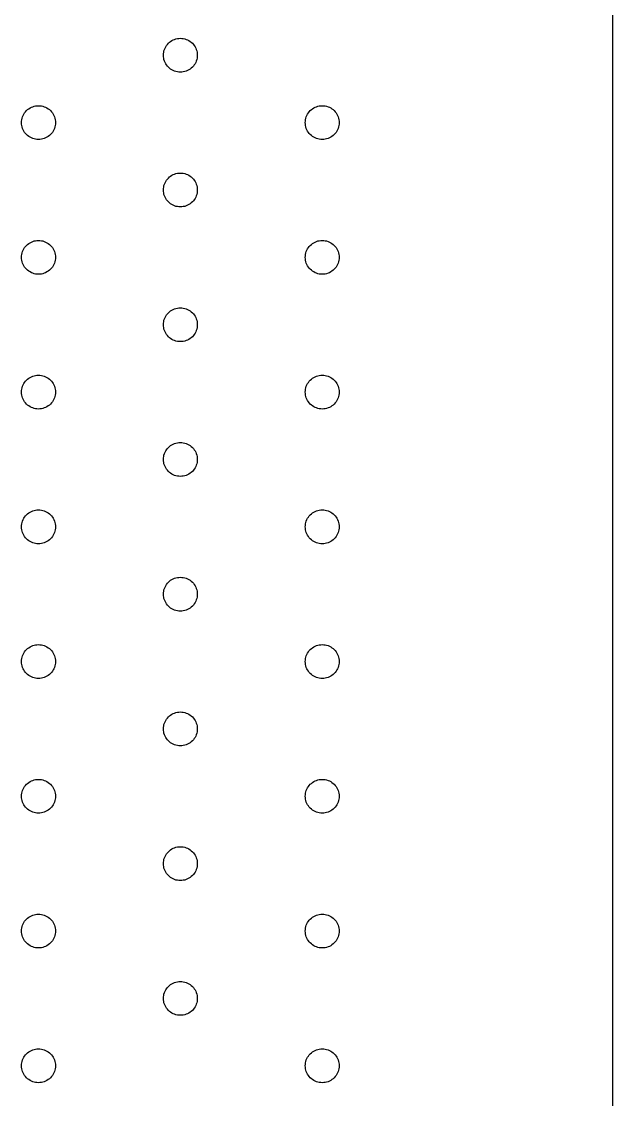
# Model space of a CAD drawing. Header units: millimetres. Extents: x 42 to 3058, y 353 to 2599.
# Drawn here: x 223.4 to 370, y 675.9 to 943.4 of the extents above; entities that cross this region are included whole.
import ezdxf

# ---------------------------------------------------------------- set-up
doc = ezdxf.new("R2010")
doc.units = ezdxf.units.MM
doc.layers.add('DRAWING', color=7, linetype='Continuous')

msp = doc.modelspace()

# ---------------------------------------------------------------- linework, layer by layer
at = {"layer": 'DRAWING', "linetype": 'CONTINUOUS', "true_color": 0x111111}
msp.add_line((370, 1930), (370, 500), dxfattribs=at)
for points in [[(267, 935.03), (266.98, 934.66), (266.94, 934.3), (266.86, 933.94), (266.75, 933.59), (266.61, 933.25), (266.44, 932.93), (266.24, 932.62), (266.02, 932.33), (265.77, 932.06), (265.5, 931.81), (265.21, 931.59), (264.9, 931.39), (264.57, 931.22), (264.24, 931.08), (263.89, 930.97), (263.53, 930.89), (263.17, 930.84), (262.8, 930.83), (262.43, 930.84), (262.07, 930.89), (261.71, 930.97), (261.36, 931.08), (261.03, 931.22), (260.7, 931.39), (260.39, 931.59), (260.1, 931.81), (259.83, 932.06), (259.58, 932.33), (259.36, 932.62), (259.16, 932.93), (258.99, 933.25), (258.85, 933.59), (258.74, 933.94), (258.66, 934.3), (258.62, 934.66), (258.6, 935.03), (258.62, 935.39), (258.66, 935.76), (258.74, 936.12), (258.85, 936.46), (258.99, 936.8), (259.16, 937.13), (259.36, 937.44), (259.58, 937.73), (259.83, 938), (260.1, 938.25), (260.39, 938.47), (260.7, 938.67), (261.03, 938.83), (261.36, 938.97), (261.71, 939.09), (262.07, 939.16), (262.43, 939.21), (262.8, 939.23), (263.17, 939.21), (263.53, 939.16), (263.89, 939.09), (264.24, 938.97), (264.57, 938.83), (264.9, 938.67), (265.21, 938.47), (265.5, 938.25), (265.77, 938), (266.02, 937.73), (266.24, 937.44), (266.44, 937.13), (266.61, 936.8), (266.75, 936.46), (266.86, 936.12), (266.94, 935.76), (266.98, 935.39), (267, 935.03)], [(231.8, 918.31), (231.78, 917.95), (231.74, 917.58), (231.66, 917.23), (231.55, 916.88), (231.41, 916.54), (231.24, 916.21), (231.04, 915.9), (230.82, 915.61), (230.57, 915.34), (230.3, 915.1), (230.01, 914.87), (229.7, 914.68), (229.37, 914.51), (229.04, 914.37), (228.69, 914.26), (228.33, 914.18), (227.97, 914.13), (227.6, 914.11), (227.23, 914.13), (226.87, 914.18), (226.51, 914.26), (226.16, 914.37), (225.83, 914.51), (225.5, 914.68), (225.19, 914.87), (224.9, 915.1), (224.63, 915.34), (224.38, 915.61), (224.16, 915.9), (223.96, 916.21), (223.79, 916.54), (223.65, 916.88), (223.54, 917.23), (223.46, 917.58), (223.42, 917.95), (223.4, 918.31), (223.42, 918.68), (223.46, 919.04), (223.54, 919.4), (223.65, 919.75), (223.79, 920.09), (223.96, 920.41), (224.16, 920.72), (224.38, 921.01), (224.63, 921.28), (224.9, 921.53), (225.19, 921.75), (225.5, 921.95), (225.83, 922.12), (226.16, 922.26), (226.51, 922.37), (226.87, 922.45), (227.23, 922.5), (227.6, 922.51), (227.97, 922.5), (228.33, 922.45), (228.69, 922.37), (229.04, 922.26), (229.37, 922.12), (229.7, 921.95), (230.01, 921.75), (230.3, 921.53), (230.57, 921.28), (230.82, 921.01), (231.04, 920.72), (231.24, 920.41), (231.41, 920.09), (231.55, 919.75), (231.66, 919.4), (231.74, 919.04), (231.78, 918.68), (231.8, 918.31)], [(302.2, 918.31), (302.18, 917.95), (302.14, 917.58), (302.06, 917.23), (301.95, 916.88), (301.81, 916.54), (301.64, 916.21), (301.44, 915.9), (301.22, 915.61), (300.97, 915.34), (300.7, 915.1), (300.41, 914.87), (300.1, 914.68), (299.77, 914.51), (299.44, 914.37), (299.09, 914.26), (298.73, 914.18), (298.37, 914.13), (298, 914.11), (297.63, 914.13), (297.27, 914.18), (296.91, 914.26), (296.56, 914.37), (296.23, 914.51), (295.9, 914.68), (295.59, 914.87), (295.3, 915.1), (295.03, 915.34), (294.78, 915.61), (294.56, 915.9), (294.36, 916.21), (294.19, 916.54), (294.05, 916.88), (293.94, 917.23), (293.86, 917.58), (293.82, 917.95), (293.8, 918.31), (293.82, 918.68), (293.86, 919.04), (293.94, 919.4), (294.05, 919.75), (294.19, 920.09), (294.36, 920.41), (294.56, 920.72), (294.78, 921.01), (295.03, 921.28), (295.3, 921.53), (295.59, 921.75), (295.9, 921.95), (296.23, 922.12), (296.56, 922.26), (296.91, 922.37), (297.27, 922.45), (297.63, 922.5), (298, 922.51), (298.37, 922.5), (298.73, 922.45), (299.09, 922.37), (299.44, 922.26), (299.77, 922.12), (300.1, 921.95), (300.41, 921.75), (300.7, 921.53), (300.97, 921.28), (301.22, 921.01), (301.44, 920.72), (301.64, 920.41), (301.81, 920.09), (301.95, 919.75), (302.06, 919.4), (302.14, 919.04), (302.18, 918.68), (302.2, 918.31)], [(267, 901.6), (266.98, 901.23), (266.94, 900.87), (266.86, 900.51), (266.75, 900.16), (266.61, 899.82), (266.44, 899.5), (266.24, 899.19), (266.02, 898.9), (265.77, 898.63), (265.5, 898.38), (265.21, 898.16), (264.9, 897.96), (264.57, 897.79), (264.24, 897.65), (263.89, 897.54), (263.53, 897.46), (263.17, 897.41), (262.8, 897.4), (262.43, 897.41), (262.07, 897.46), (261.71, 897.54), (261.36, 897.65), (261.03, 897.79), (260.7, 897.96), (260.39, 898.16), (260.1, 898.38), (259.83, 898.63), (259.58, 898.9), (259.36, 899.19), (259.16, 899.5), (258.99, 899.82), (258.85, 900.16), (258.74, 900.51), (258.66, 900.87), (258.62, 901.23), (258.6, 901.6), (258.62, 901.96), (258.66, 902.33), (258.74, 902.69), (258.85, 903.04), (258.99, 903.37), (259.16, 903.7), (259.36, 904.01), (259.58, 904.3), (259.83, 904.57), (260.1, 904.82), (260.39, 905.04), (260.7, 905.24), (261.03, 905.41), (261.36, 905.55), (261.71, 905.66), (262.07, 905.73), (262.43, 905.78), (262.8, 905.8), (263.17, 905.78), (263.53, 905.73), (263.89, 905.66), (264.24, 905.55), (264.57, 905.41), (264.9, 905.24), (265.21, 905.04), (265.5, 904.82), (265.77, 904.57), (266.02, 904.3), (266.24, 904.01), (266.44, 903.7), (266.61, 903.37), (266.75, 903.04), (266.86, 902.69), (266.94, 902.33), (266.98, 901.96), (267, 901.6)], [(231.8, 884.88), (231.78, 884.52), (231.74, 884.15), (231.66, 883.8), (231.55, 883.45), (231.41, 883.11), (231.24, 882.78), (231.04, 882.48), (230.82, 882.18), (230.57, 881.91), (230.3, 881.67), (230.01, 881.44), (229.7, 881.25), (229.37, 881.08), (229.04, 880.94), (228.69, 880.83), (228.33, 880.75), (227.97, 880.7), (227.6, 880.68), (227.23, 880.7), (226.87, 880.75), (226.51, 880.83), (226.16, 880.94), (225.83, 881.08), (225.5, 881.25), (225.19, 881.44), (224.9, 881.67), (224.63, 881.91), (224.38, 882.18), (224.16, 882.48), (223.96, 882.78), (223.79, 883.11), (223.65, 883.45), (223.54, 883.8), (223.46, 884.15), (223.42, 884.52), (223.4, 884.88), (223.42, 885.25), (223.46, 885.61), (223.54, 885.97), (223.65, 886.32), (223.79, 886.66), (223.96, 886.98), (224.16, 887.29), (224.38, 887.58), (224.63, 887.85), (224.9, 888.1), (225.19, 888.32), (225.5, 888.52), (225.83, 888.69), (226.16, 888.83), (226.51, 888.94), (226.87, 889.02), (227.23, 889.07), (227.6, 889.08), (227.97, 889.07), (228.33, 889.02), (228.69, 888.94), (229.04, 888.83), (229.37, 888.69), (229.7, 888.52), (230.01, 888.32), (230.3, 888.1), (230.57, 887.85), (230.82, 887.58), (231.04, 887.29), (231.24, 886.98), (231.41, 886.66), (231.55, 886.32), (231.66, 885.97), (231.74, 885.61), (231.78, 885.25), (231.8, 884.88)], [(302.2, 884.88), (302.18, 884.52), (302.14, 884.15), (302.06, 883.8), (301.95, 883.45), (301.81, 883.11), (301.64, 882.78), (301.44, 882.48), (301.22, 882.18), (300.97, 881.91), (300.7, 881.67), (300.41, 881.44), (300.1, 881.25), (299.77, 881.08), (299.44, 880.94), (299.09, 880.83), (298.73, 880.75), (298.37, 880.7), (298, 880.68), (297.63, 880.7), (297.27, 880.75), (296.91, 880.83), (296.56, 880.94), (296.23, 881.08), (295.9, 881.25), (295.59, 881.44), (295.3, 881.67), (295.03, 881.91), (294.78, 882.18), (294.56, 882.48), (294.36, 882.78), (294.19, 883.11), (294.05, 883.45), (293.94, 883.8), (293.86, 884.15), (293.82, 884.52), (293.8, 884.88), (293.82, 885.25), (293.86, 885.61), (293.94, 885.97), (294.05, 886.32), (294.19, 886.66), (294.36, 886.98), (294.56, 887.29), (294.78, 887.58), (295.03, 887.85), (295.3, 888.1), (295.59, 888.32), (295.9, 888.52), (296.23, 888.69), (296.56, 888.83), (296.91, 888.94), (297.27, 889.02), (297.63, 889.07), (298, 889.08), (298.37, 889.07), (298.73, 889.02), (299.09, 888.94), (299.44, 888.83), (299.77, 888.69), (300.1, 888.52), (300.41, 888.32), (300.7, 888.1), (300.97, 887.85), (301.22, 887.58), (301.44, 887.29), (301.64, 886.98), (301.81, 886.66), (301.95, 886.32), (302.06, 885.97), (302.14, 885.61), (302.18, 885.25), (302.2, 884.88)], [(267, 868.17), (266.98, 867.8), (266.94, 867.44), (266.86, 867.08), (266.75, 866.73), (266.61, 866.39), (266.44, 866.07), (266.24, 865.76), (266.02, 865.47), (265.77, 865.2), (265.5, 864.95), (265.21, 864.73), (264.9, 864.53), (264.57, 864.36), (264.24, 864.22), (263.89, 864.11), (263.53, 864.03), (263.17, 863.99), (262.8, 863.97), (262.43, 863.99), (262.07, 864.03), (261.71, 864.11), (261.36, 864.22), (261.03, 864.36), (260.7, 864.53), (260.39, 864.73), (260.1, 864.95), (259.83, 865.2), (259.58, 865.47), (259.36, 865.76), (259.16, 866.07), (258.99, 866.39), (258.85, 866.73), (258.74, 867.08), (258.66, 867.44), (258.62, 867.8), (258.6, 868.17), (258.62, 868.54), (258.66, 868.9), (258.74, 869.26), (258.85, 869.61), (258.99, 869.94), (259.16, 870.27), (259.36, 870.58), (259.58, 870.87), (259.83, 871.14), (260.1, 871.39), (260.39, 871.61), (260.7, 871.81), (261.03, 871.98), (261.36, 872.12), (261.71, 872.23), (262.07, 872.31), (262.43, 872.35), (262.8, 872.37), (263.17, 872.35), (263.53, 872.31), (263.89, 872.23), (264.24, 872.12), (264.57, 871.98), (264.9, 871.81), (265.21, 871.61), (265.5, 871.39), (265.77, 871.14), (266.02, 870.87), (266.24, 870.58), (266.44, 870.27), (266.61, 869.94), (266.75, 869.61), (266.86, 869.26), (266.94, 868.9), (266.98, 868.54), (267, 868.17)], [(231.8, 851.45), (231.78, 851.09), (231.74, 850.73), (231.66, 850.37), (231.55, 850.02), (231.41, 849.68), (231.24, 849.35), (231.04, 849.05), (230.82, 848.75), (230.57, 848.48), (230.3, 848.24), (230.01, 848.01), (229.7, 847.82), (229.37, 847.65), (229.04, 847.51), (228.69, 847.4), (228.33, 847.32), (227.97, 847.27), (227.6, 847.25), (227.23, 847.27), (226.87, 847.32), (226.51, 847.4), (226.16, 847.51), (225.83, 847.65), (225.5, 847.82), (225.19, 848.01), (224.9, 848.24), (224.63, 848.48), (224.38, 848.75), (224.16, 849.05), (223.96, 849.35), (223.79, 849.68), (223.65, 850.02), (223.54, 850.37), (223.46, 850.73), (223.42, 851.09), (223.4, 851.45), (223.42, 851.82), (223.46, 852.18), (223.54, 852.54), (223.65, 852.89), (223.79, 853.23), (223.96, 853.55), (224.16, 853.86), (224.38, 854.15), (224.63, 854.42), (224.9, 854.67), (225.19, 854.9), (225.5, 855.09), (225.83, 855.26), (226.16, 855.4), (226.51, 855.51), (226.87, 855.59), (227.23, 855.64), (227.6, 855.65), (227.97, 855.64), (228.33, 855.59), (228.69, 855.51), (229.04, 855.4), (229.37, 855.26), (229.7, 855.09), (230.01, 854.9), (230.3, 854.67), (230.57, 854.42), (230.82, 854.15), (231.04, 853.86), (231.24, 853.55), (231.41, 853.23), (231.55, 852.89), (231.66, 852.54), (231.74, 852.18), (231.78, 851.82), (231.8, 851.45)], [(302.2, 851.45), (302.18, 851.09), (302.14, 850.73), (302.06, 850.37), (301.95, 850.02), (301.81, 849.68), (301.64, 849.35), (301.44, 849.05), (301.22, 848.75), (300.97, 848.48), (300.7, 848.24), (300.41, 848.01), (300.1, 847.82), (299.77, 847.65), (299.44, 847.51), (299.09, 847.4), (298.73, 847.32), (298.37, 847.27), (298, 847.25), (297.63, 847.27), (297.27, 847.32), (296.91, 847.4), (296.56, 847.51), (296.23, 847.65), (295.9, 847.82), (295.59, 848.01), (295.3, 848.24), (295.03, 848.48), (294.78, 848.75), (294.56, 849.05), (294.36, 849.35), (294.19, 849.68), (294.05, 850.02), (293.94, 850.37), (293.86, 850.73), (293.82, 851.09), (293.8, 851.45), (293.82, 851.82), (293.86, 852.18), (293.94, 852.54), (294.05, 852.89), (294.19, 853.23), (294.36, 853.55), (294.56, 853.86), (294.78, 854.15), (295.03, 854.42), (295.3, 854.67), (295.59, 854.9), (295.9, 855.09), (296.23, 855.26), (296.56, 855.4), (296.91, 855.51), (297.27, 855.59), (297.63, 855.64), (298, 855.65), (298.37, 855.64), (298.73, 855.59), (299.09, 855.51), (299.44, 855.4), (299.77, 855.26), (300.1, 855.09), (300.41, 854.9), (300.7, 854.67), (300.97, 854.42), (301.22, 854.15), (301.44, 853.86), (301.64, 853.55), (301.81, 853.23), (301.95, 852.89), (302.06, 852.54), (302.14, 852.18), (302.18, 851.82), (302.2, 851.45)], [(267, 834.74), (266.98, 834.37), (266.94, 834.01), (266.86, 833.65), (266.75, 833.3), (266.61, 832.96), (266.44, 832.64), (266.24, 832.33), (266.02, 832.04), (265.77, 831.77), (265.5, 831.52), (265.21, 831.3), (264.9, 831.1), (264.57, 830.93), (264.24, 830.79), (263.89, 830.68), (263.53, 830.6), (263.17, 830.56), (262.8, 830.54), (262.43, 830.56), (262.07, 830.6), (261.71, 830.68), (261.36, 830.79), (261.03, 830.93), (260.7, 831.1), (260.39, 831.3), (260.1, 831.52), (259.83, 831.77), (259.58, 832.04), (259.36, 832.33), (259.16, 832.64), (258.99, 832.96), (258.85, 833.3), (258.74, 833.65), (258.66, 834.01), (258.62, 834.37), (258.6, 834.74), (258.62, 835.11), (258.66, 835.47), (258.74, 835.83), (258.85, 836.18), (258.99, 836.51), (259.16, 836.84), (259.36, 837.15), (259.58, 837.44), (259.83, 837.71), (260.1, 837.96), (260.39, 838.18), (260.7, 838.38), (261.03, 838.55), (261.36, 838.69), (261.71, 838.8), (262.07, 838.88), (262.43, 838.92), (262.8, 838.94), (263.17, 838.92), (263.53, 838.88), (263.89, 838.8), (264.24, 838.69), (264.57, 838.55), (264.9, 838.38), (265.21, 838.18), (265.5, 837.96), (265.77, 837.71), (266.02, 837.44), (266.24, 837.15), (266.44, 836.84), (266.61, 836.51), (266.75, 836.18), (266.86, 835.83), (266.94, 835.47), (266.98, 835.11), (267, 834.74)], [(231.8, 818.03), (231.78, 817.66), (231.74, 817.3), (231.66, 816.94), (231.55, 816.59), (231.41, 816.25), (231.24, 815.93), (231.04, 815.62), (230.82, 815.33), (230.57, 815.06), (230.3, 814.81), (230.01, 814.58), (229.7, 814.39), (229.37, 814.22), (229.04, 814.08), (228.69, 813.97), (228.33, 813.89), (227.97, 813.84), (227.6, 813.83), (227.23, 813.84), (226.87, 813.89), (226.51, 813.97), (226.16, 814.08), (225.83, 814.22), (225.5, 814.39), (225.19, 814.58), (224.9, 814.81), (224.63, 815.06), (224.38, 815.33), (224.16, 815.62), (223.96, 815.93), (223.79, 816.25), (223.65, 816.59), (223.54, 816.94), (223.46, 817.3), (223.42, 817.66), (223.4, 818.03), (223.42, 818.39), (223.46, 818.75), (223.54, 819.11), (223.65, 819.46), (223.79, 819.8), (223.96, 820.13), (224.16, 820.43), (224.38, 820.72), (224.63, 820.99), (224.9, 821.24), (225.19, 821.47), (225.5, 821.66), (225.83, 821.83), (226.16, 821.97), (226.51, 822.08), (226.87, 822.16), (227.23, 822.21), (227.6, 822.23), (227.97, 822.21), (228.33, 822.16), (228.69, 822.08), (229.04, 821.97), (229.37, 821.83), (229.7, 821.66), (230.01, 821.47), (230.3, 821.24), (230.57, 820.99), (230.82, 820.72), (231.04, 820.43), (231.24, 820.13), (231.41, 819.8), (231.55, 819.46), (231.66, 819.11), (231.74, 818.75), (231.78, 818.39), (231.8, 818.03)], [(302.2, 818.03), (302.18, 817.66), (302.14, 817.3), (302.06, 816.94), (301.95, 816.59), (301.81, 816.25), (301.64, 815.93), (301.44, 815.62), (301.22, 815.33), (300.97, 815.06), (300.7, 814.81), (300.41, 814.58), (300.1, 814.39), (299.77, 814.22), (299.44, 814.08), (299.09, 813.97), (298.73, 813.89), (298.37, 813.84), (298, 813.83), (297.63, 813.84), (297.27, 813.89), (296.91, 813.97), (296.56, 814.08), (296.23, 814.22), (295.9, 814.39), (295.59, 814.58), (295.3, 814.81), (295.03, 815.06), (294.78, 815.33), (294.56, 815.62), (294.36, 815.93), (294.19, 816.25), (294.05, 816.59), (293.94, 816.94), (293.86, 817.3), (293.82, 817.66), (293.8, 818.03), (293.82, 818.39), (293.86, 818.75), (293.94, 819.11), (294.05, 819.46), (294.19, 819.8), (294.36, 820.13), (294.56, 820.43), (294.78, 820.72), (295.03, 820.99), (295.3, 821.24), (295.59, 821.47), (295.9, 821.66), (296.23, 821.83), (296.56, 821.97), (296.91, 822.08), (297.27, 822.16), (297.63, 822.21), (298, 822.23), (298.37, 822.21), (298.73, 822.16), (299.09, 822.08), (299.44, 821.97), (299.77, 821.83), (300.1, 821.66), (300.41, 821.47), (300.7, 821.24), (300.97, 820.99), (301.22, 820.72), (301.44, 820.43), (301.64, 820.13), (301.81, 819.8), (301.95, 819.46), (302.06, 819.11), (302.14, 818.75), (302.18, 818.39), (302.2, 818.03)], [(267, 801.31), (266.98, 800.94), (266.94, 800.58), (266.86, 800.22), (266.75, 799.87), (266.61, 799.54), (266.44, 799.21), (266.24, 798.9), (266.02, 798.61), (265.77, 798.34), (265.5, 798.09), (265.21, 797.87), (264.9, 797.67), (264.57, 797.5), (264.24, 797.36), (263.89, 797.25), (263.53, 797.17), (263.17, 797.13), (262.8, 797.11), (262.43, 797.13), (262.07, 797.17), (261.71, 797.25), (261.36, 797.36), (261.03, 797.5), (260.7, 797.67), (260.39, 797.87), (260.1, 798.09), (259.83, 798.34), (259.58, 798.61), (259.36, 798.9), (259.16, 799.21), (258.99, 799.54), (258.85, 799.87), (258.74, 800.22), (258.66, 800.58), (258.62, 800.94), (258.6, 801.31), (258.62, 801.68), (258.66, 802.04), (258.74, 802.4), (258.85, 802.75), (258.99, 803.09), (259.16, 803.41), (259.36, 803.72), (259.58, 804.01), (259.83, 804.28), (260.1, 804.53), (260.39, 804.75), (260.7, 804.95), (261.03, 805.12), (261.36, 805.26), (261.71, 805.37), (262.07, 805.45), (262.43, 805.49), (262.8, 805.51), (263.17, 805.49), (263.53, 805.45), (263.89, 805.37), (264.24, 805.26), (264.57, 805.12), (264.9, 804.95), (265.21, 804.75), (265.5, 804.53), (265.77, 804.28), (266.02, 804.01), (266.24, 803.72), (266.44, 803.41), (266.61, 803.09), (266.75, 802.75), (266.86, 802.4), (266.94, 802.04), (266.98, 801.68), (267, 801.31)], [(231.8, 784.6), (231.78, 784.23), (231.74, 783.87), (231.66, 783.51), (231.55, 783.16), (231.41, 782.82), (231.24, 782.5), (231.04, 782.19), (230.82, 781.9), (230.57, 781.63), (230.3, 781.38), (230.01, 781.16), (229.7, 780.96), (229.37, 780.79), (229.04, 780.65), (228.69, 780.54), (228.33, 780.46), (227.97, 780.41), (227.6, 780.4), (227.23, 780.41), (226.87, 780.46), (226.51, 780.54), (226.16, 780.65), (225.83, 780.79), (225.5, 780.96), (225.19, 781.16), (224.9, 781.38), (224.63, 781.63), (224.38, 781.9), (224.16, 782.19), (223.96, 782.5), (223.79, 782.82), (223.65, 783.16), (223.54, 783.51), (223.46, 783.87), (223.42, 784.23), (223.4, 784.6), (223.42, 784.96), (223.46, 785.33), (223.54, 785.68), (223.65, 786.03), (223.79, 786.37), (223.96, 786.7), (224.16, 787), (224.38, 787.3), (224.63, 787.57), (224.9, 787.81), (225.19, 788.04), (225.5, 788.23), (225.83, 788.4), (226.16, 788.54), (226.51, 788.65), (226.87, 788.73), (227.23, 788.78), (227.6, 788.8), (227.97, 788.78), (228.33, 788.73), (228.69, 788.65), (229.04, 788.54), (229.37, 788.4), (229.7, 788.23), (230.01, 788.04), (230.3, 787.81), (230.57, 787.57), (230.82, 787.3), (231.04, 787), (231.24, 786.7), (231.41, 786.37), (231.55, 786.03), (231.66, 785.68), (231.74, 785.33), (231.78, 784.96), (231.8, 784.6)], [(302.2, 784.6), (302.18, 784.23), (302.14, 783.87), (302.06, 783.51), (301.95, 783.16), (301.81, 782.82), (301.64, 782.5), (301.44, 782.19), (301.22, 781.9), (300.97, 781.63), (300.7, 781.38), (300.41, 781.16), (300.1, 780.96), (299.77, 780.79), (299.44, 780.65), (299.09, 780.54), (298.73, 780.46), (298.37, 780.41), (298, 780.4), (297.63, 780.41), (297.27, 780.46), (296.91, 780.54), (296.56, 780.65), (296.23, 780.79), (295.9, 780.96), (295.59, 781.16), (295.3, 781.38), (295.03, 781.63), (294.78, 781.9), (294.56, 782.19), (294.36, 782.5), (294.19, 782.82), (294.05, 783.16), (293.94, 783.51), (293.86, 783.87), (293.82, 784.23), (293.8, 784.6), (293.82, 784.96), (293.86, 785.33), (293.94, 785.68), (294.05, 786.03), (294.19, 786.37), (294.36, 786.7), (294.56, 787), (294.78, 787.3), (295.03, 787.57), (295.3, 787.81), (295.59, 788.04), (295.9, 788.23), (296.23, 788.4), (296.56, 788.54), (296.91, 788.65), (297.27, 788.73), (297.63, 788.78), (298, 788.8), (298.37, 788.78), (298.73, 788.73), (299.09, 788.65), (299.44, 788.54), (299.77, 788.4), (300.1, 788.23), (300.41, 788.04), (300.7, 787.81), (300.97, 787.57), (301.22, 787.3), (301.44, 787), (301.64, 786.7), (301.81, 786.37), (301.95, 786.03), (302.06, 785.68), (302.14, 785.33), (302.18, 784.96), (302.2, 784.6)], [(267, 767.88), (266.98, 767.51), (266.94, 767.15), (266.86, 766.79), (266.75, 766.44), (266.61, 766.11), (266.44, 765.78), (266.24, 765.47), (266.02, 765.18), (265.77, 764.91), (265.5, 764.66), (265.21, 764.44), (264.9, 764.24), (264.57, 764.07), (264.24, 763.93), (263.89, 763.82), (263.53, 763.74), (263.17, 763.7), (262.8, 763.68), (262.43, 763.7), (262.07, 763.74), (261.71, 763.82), (261.36, 763.93), (261.03, 764.07), (260.7, 764.24), (260.39, 764.44), (260.1, 764.66), (259.83, 764.91), (259.58, 765.18), (259.36, 765.47), (259.16, 765.78), (258.99, 766.11), (258.85, 766.44), (258.74, 766.79), (258.66, 767.15), (258.62, 767.51), (258.6, 767.88), (258.62, 768.25), (258.66, 768.61), (258.74, 768.97), (258.85, 769.32), (258.99, 769.66), (259.16, 769.98), (259.36, 770.29), (259.58, 770.58), (259.83, 770.85), (260.1, 771.1), (260.39, 771.32), (260.7, 771.52), (261.03, 771.69), (261.36, 771.83), (261.71, 771.94), (262.07, 772.02), (262.43, 772.06), (262.8, 772.08), (263.17, 772.06), (263.53, 772.02), (263.89, 771.94), (264.24, 771.83), (264.57, 771.69), (264.9, 771.52), (265.21, 771.32), (265.5, 771.1), (265.77, 770.85), (266.02, 770.58), (266.24, 770.29), (266.44, 769.98), (266.61, 769.66), (266.75, 769.32), (266.86, 768.97), (266.94, 768.61), (266.98, 768.25), (267, 767.88)], [(231.8, 751.17), (231.78, 750.8), (231.74, 750.44), (231.66, 750.08), (231.55, 749.73), (231.41, 749.39), (231.24, 749.07), (231.04, 748.76), (230.82, 748.47), (230.57, 748.2), (230.3, 747.95), (230.01, 747.73), (229.7, 747.53), (229.37, 747.36), (229.04, 747.22), (228.69, 747.11), (228.33, 747.03), (227.97, 746.98), (227.6, 746.97), (227.23, 746.98), (226.87, 747.03), (226.51, 747.11), (226.16, 747.22), (225.83, 747.36), (225.5, 747.53), (225.19, 747.73), (224.9, 747.95), (224.63, 748.2), (224.38, 748.47), (224.16, 748.76), (223.96, 749.07), (223.79, 749.39), (223.65, 749.73), (223.54, 750.08), (223.46, 750.44), (223.42, 750.8), (223.4, 751.17), (223.42, 751.53), (223.46, 751.9), (223.54, 752.25), (223.65, 752.6), (223.79, 752.94), (223.96, 753.27), (224.16, 753.58), (224.38, 753.87), (224.63, 754.14), (224.9, 754.38), (225.19, 754.61), (225.5, 754.8), (225.83, 754.97), (226.16, 755.11), (226.51, 755.22), (226.87, 755.3), (227.23, 755.35), (227.6, 755.37), (227.97, 755.35), (228.33, 755.3), (228.69, 755.22), (229.04, 755.11), (229.37, 754.97), (229.7, 754.8), (230.01, 754.61), (230.3, 754.38), (230.57, 754.14), (230.82, 753.87), (231.04, 753.58), (231.24, 753.27), (231.41, 752.94), (231.55, 752.6), (231.66, 752.25), (231.74, 751.9), (231.78, 751.53), (231.8, 751.17)], [(302.2, 751.17), (302.18, 750.8), (302.14, 750.44), (302.06, 750.08), (301.95, 749.73), (301.81, 749.39), (301.64, 749.07), (301.44, 748.76), (301.22, 748.47), (300.97, 748.2), (300.7, 747.95), (300.41, 747.73), (300.1, 747.53), (299.77, 747.36), (299.44, 747.22), (299.09, 747.11), (298.73, 747.03), (298.37, 746.98), (298, 746.97), (297.63, 746.98), (297.27, 747.03), (296.91, 747.11), (296.56, 747.22), (296.23, 747.36), (295.9, 747.53), (295.59, 747.73), (295.3, 747.95), (295.03, 748.2), (294.78, 748.47), (294.56, 748.76), (294.36, 749.07), (294.19, 749.39), (294.05, 749.73), (293.94, 750.08), (293.86, 750.44), (293.82, 750.8), (293.8, 751.17), (293.82, 751.53), (293.86, 751.9), (293.94, 752.25), (294.05, 752.6), (294.19, 752.94), (294.36, 753.27), (294.56, 753.58), (294.78, 753.87), (295.03, 754.14), (295.3, 754.38), (295.59, 754.61), (295.9, 754.8), (296.23, 754.97), (296.56, 755.11), (296.91, 755.22), (297.27, 755.3), (297.63, 755.35), (298, 755.37), (298.37, 755.35), (298.73, 755.3), (299.09, 755.22), (299.44, 755.11), (299.77, 754.97), (300.1, 754.8), (300.41, 754.61), (300.7, 754.38), (300.97, 754.14), (301.22, 753.87), (301.44, 753.58), (301.64, 753.27), (301.81, 752.94), (301.95, 752.6), (302.06, 752.25), (302.14, 751.9), (302.18, 751.53), (302.2, 751.17)], [(267, 734.45), (266.98, 734.09), (266.94, 733.72), (266.86, 733.36), (266.75, 733.02), (266.61, 732.68), (266.44, 732.35), (266.24, 732.04), (266.02, 731.75), (265.77, 731.48), (265.5, 731.23), (265.21, 731.01), (264.9, 730.81), (264.57, 730.65), (264.24, 730.5), (263.89, 730.39), (263.53, 730.32), (263.17, 730.27), (262.8, 730.25), (262.43, 730.27), (262.07, 730.32), (261.71, 730.39), (261.36, 730.5), (261.03, 730.65), (260.7, 730.81), (260.39, 731.01), (260.1, 731.23), (259.83, 731.48), (259.58, 731.75), (259.36, 732.04), (259.16, 732.35), (258.99, 732.68), (258.85, 733.02), (258.74, 733.36), (258.66, 733.72), (258.62, 734.09), (258.6, 734.45), (258.62, 734.82), (258.66, 735.18), (258.74, 735.54), (258.85, 735.89), (258.99, 736.23), (259.16, 736.55), (259.36, 736.86), (259.58, 737.15), (259.83, 737.42), (260.1, 737.67), (260.39, 737.89), (260.7, 738.09), (261.03, 738.26), (261.36, 738.4), (261.71, 738.51), (262.07, 738.59), (262.43, 738.64), (262.8, 738.65), (263.17, 738.64), (263.53, 738.59), (263.89, 738.51), (264.24, 738.4), (264.57, 738.26), (264.9, 738.09), (265.21, 737.89), (265.5, 737.67), (265.77, 737.42), (266.02, 737.15), (266.24, 736.86), (266.44, 736.55), (266.61, 736.23), (266.75, 735.89), (266.86, 735.54), (266.94, 735.18), (266.98, 734.82), (267, 734.45)], [(231.8, 717.74), (231.78, 717.37), (231.74, 717.01), (231.66, 716.65), (231.55, 716.3), (231.41, 715.96), (231.24, 715.64), (231.04, 715.33), (230.82, 715.04), (230.57, 714.77), (230.3, 714.52), (230.01, 714.3), (229.7, 714.1), (229.37, 713.93), (229.04, 713.79), (228.69, 713.68), (228.33, 713.6), (227.97, 713.55), (227.6, 713.54), (227.23, 713.55), (226.87, 713.6), (226.51, 713.68), (226.16, 713.79), (225.83, 713.93), (225.5, 714.1), (225.19, 714.3), (224.9, 714.52), (224.63, 714.77), (224.38, 715.04), (224.16, 715.33), (223.96, 715.64), (223.79, 715.96), (223.65, 716.3), (223.54, 716.65), (223.46, 717.01), (223.42, 717.37), (223.4, 717.74), (223.42, 718.1), (223.46, 718.47), (223.54, 718.82), (223.65, 719.17), (223.79, 719.51), (223.96, 719.84), (224.16, 720.15), (224.38, 720.44), (224.63, 720.71), (224.9, 720.95), (225.19, 721.18), (225.5, 721.37), (225.83, 721.54), (226.16, 721.68), (226.51, 721.79), (226.87, 721.87), (227.23, 721.92), (227.6, 721.94), (227.97, 721.92), (228.33, 721.87), (228.69, 721.79), (229.04, 721.68), (229.37, 721.54), (229.7, 721.37), (230.01, 721.18), (230.3, 720.95), (230.57, 720.71), (230.82, 720.44), (231.04, 720.15), (231.24, 719.84), (231.41, 719.51), (231.55, 719.17), (231.66, 718.82), (231.74, 718.47), (231.78, 718.1), (231.8, 717.74)], [(302.2, 717.74), (302.18, 717.37), (302.14, 717.01), (302.06, 716.65), (301.95, 716.3), (301.81, 715.96), (301.64, 715.64), (301.44, 715.33), (301.22, 715.04), (300.97, 714.77), (300.7, 714.52), (300.41, 714.3), (300.1, 714.1), (299.77, 713.93), (299.44, 713.79), (299.09, 713.68), (298.73, 713.6), (298.37, 713.55), (298, 713.54), (297.63, 713.55), (297.27, 713.6), (296.91, 713.68), (296.56, 713.79), (296.23, 713.93), (295.9, 714.1), (295.59, 714.3), (295.3, 714.52), (295.03, 714.77), (294.78, 715.04), (294.56, 715.33), (294.36, 715.64), (294.19, 715.96), (294.05, 716.3), (293.94, 716.65), (293.86, 717.01), (293.82, 717.37), (293.8, 717.74), (293.82, 718.1), (293.86, 718.47), (293.94, 718.82), (294.05, 719.17), (294.19, 719.51), (294.36, 719.84), (294.56, 720.15), (294.78, 720.44), (295.03, 720.71), (295.3, 720.95), (295.59, 721.18), (295.9, 721.37), (296.23, 721.54), (296.56, 721.68), (296.91, 721.79), (297.27, 721.87), (297.63, 721.92), (298, 721.94), (298.37, 721.92), (298.73, 721.87), (299.09, 721.79), (299.44, 721.68), (299.77, 721.54), (300.1, 721.37), (300.41, 721.18), (300.7, 720.95), (300.97, 720.71), (301.22, 720.44), (301.44, 720.15), (301.64, 719.84), (301.81, 719.51), (301.95, 719.17), (302.06, 718.82), (302.14, 718.47), (302.18, 718.1), (302.2, 717.74)], [(267, 701.02), (266.98, 700.66), (266.94, 700.29), (266.86, 699.93), (266.75, 699.59), (266.61, 699.25), (266.44, 698.92), (266.24, 698.61), (266.02, 698.32), (265.77, 698.05), (265.5, 697.8), (265.21, 697.58), (264.9, 697.38), (264.57, 697.22), (264.24, 697.08), (263.89, 696.97), (263.53, 696.89), (263.17, 696.84), (262.8, 696.82), (262.43, 696.84), (262.07, 696.89), (261.71, 696.97), (261.36, 697.08), (261.03, 697.22), (260.7, 697.38), (260.39, 697.58), (260.1, 697.8), (259.83, 698.05), (259.58, 698.32), (259.36, 698.61), (259.16, 698.92), (258.99, 699.25), (258.85, 699.59), (258.74, 699.93), (258.66, 700.29), (258.62, 700.66), (258.6, 701.02), (258.62, 701.39), (258.66, 701.75), (258.74, 702.11), (258.85, 702.46), (258.99, 702.8), (259.16, 703.12), (259.36, 703.43), (259.58, 703.72), (259.83, 703.99), (260.1, 704.24), (260.39, 704.46), (260.7, 704.66), (261.03, 704.83), (261.36, 704.97), (261.71, 705.08), (262.07, 705.16), (262.43, 705.21), (262.8, 705.22), (263.17, 705.21), (263.53, 705.16), (263.89, 705.08), (264.24, 704.97), (264.57, 704.83), (264.9, 704.66), (265.21, 704.46), (265.5, 704.24), (265.77, 703.99), (266.02, 703.72), (266.24, 703.43), (266.44, 703.12), (266.61, 702.8), (266.75, 702.46), (266.86, 702.11), (266.94, 701.75), (266.98, 701.39), (267, 701.02)], [(231.8, 684.31), (231.78, 683.94), (231.74, 683.58), (231.66, 683.22), (231.55, 682.87), (231.41, 682.53), (231.24, 682.21), (231.04, 681.9), (230.82, 681.61), (230.57, 681.34), (230.3, 681.09), (230.01, 680.87), (229.7, 680.67), (229.37, 680.5), (229.04, 680.36), (228.69, 680.25), (228.33, 680.17), (227.97, 680.12), (227.6, 680.11), (227.23, 680.12), (226.87, 680.17), (226.51, 680.25), (226.16, 680.36), (225.83, 680.5), (225.5, 680.67), (225.19, 680.87), (224.9, 681.09), (224.63, 681.34), (224.38, 681.61), (224.16, 681.9), (223.96, 682.21), (223.79, 682.53), (223.65, 682.87), (223.54, 683.22), (223.46, 683.58), (223.42, 683.94), (223.4, 684.31), (223.42, 684.67), (223.46, 685.04), (223.54, 685.39), (223.65, 685.74), (223.79, 686.08), (223.96, 686.41), (224.16, 686.72), (224.38, 687.01), (224.63, 687.28), (224.9, 687.52), (225.19, 687.75), (225.5, 687.94), (225.83, 688.11), (226.16, 688.25), (226.51, 688.36), (226.87, 688.44), (227.23, 688.49), (227.6, 688.51), (227.97, 688.49), (228.33, 688.44), (228.69, 688.36), (229.04, 688.25), (229.37, 688.11), (229.7, 687.94), (230.01, 687.75), (230.3, 687.52), (230.57, 687.28), (230.82, 687.01), (231.04, 686.72), (231.24, 686.41), (231.41, 686.08), (231.55, 685.74), (231.66, 685.39), (231.74, 685.04), (231.78, 684.67), (231.8, 684.31)], [(302.2, 684.31), (302.18, 683.94), (302.14, 683.58), (302.06, 683.22), (301.95, 682.87), (301.81, 682.53), (301.64, 682.21), (301.44, 681.9), (301.22, 681.61), (300.97, 681.34), (300.7, 681.09), (300.41, 680.87), (300.1, 680.67), (299.77, 680.5), (299.44, 680.36), (299.09, 680.25), (298.73, 680.17), (298.37, 680.12), (298, 680.11), (297.63, 680.12), (297.27, 680.17), (296.91, 680.25), (296.56, 680.36), (296.23, 680.5), (295.9, 680.67), (295.59, 680.87), (295.3, 681.09), (295.03, 681.34), (294.78, 681.61), (294.56, 681.9), (294.36, 682.21), (294.19, 682.53), (294.05, 682.87), (293.94, 683.22), (293.86, 683.58), (293.82, 683.94), (293.8, 684.31), (293.82, 684.67), (293.86, 685.04), (293.94, 685.39), (294.05, 685.74), (294.19, 686.08), (294.36, 686.41), (294.56, 686.72), (294.78, 687.01), (295.03, 687.28), (295.3, 687.52), (295.59, 687.75), (295.9, 687.94), (296.23, 688.11), (296.56, 688.25), (296.91, 688.36), (297.27, 688.44), (297.63, 688.49), (298, 688.51), (298.37, 688.49), (298.73, 688.44), (299.09, 688.36), (299.44, 688.25), (299.77, 688.11), (300.1, 687.94), (300.41, 687.75), (300.7, 687.52), (300.97, 687.28), (301.22, 687.01), (301.44, 686.72), (301.64, 686.41), (301.81, 686.08), (301.95, 685.74), (302.06, 685.39), (302.14, 685.04), (302.18, 684.67), (302.2, 684.31)]]:
    msp.add_lwpolyline(points, close=True, dxfattribs=at)

doc.saveas('drawing.dxf')
